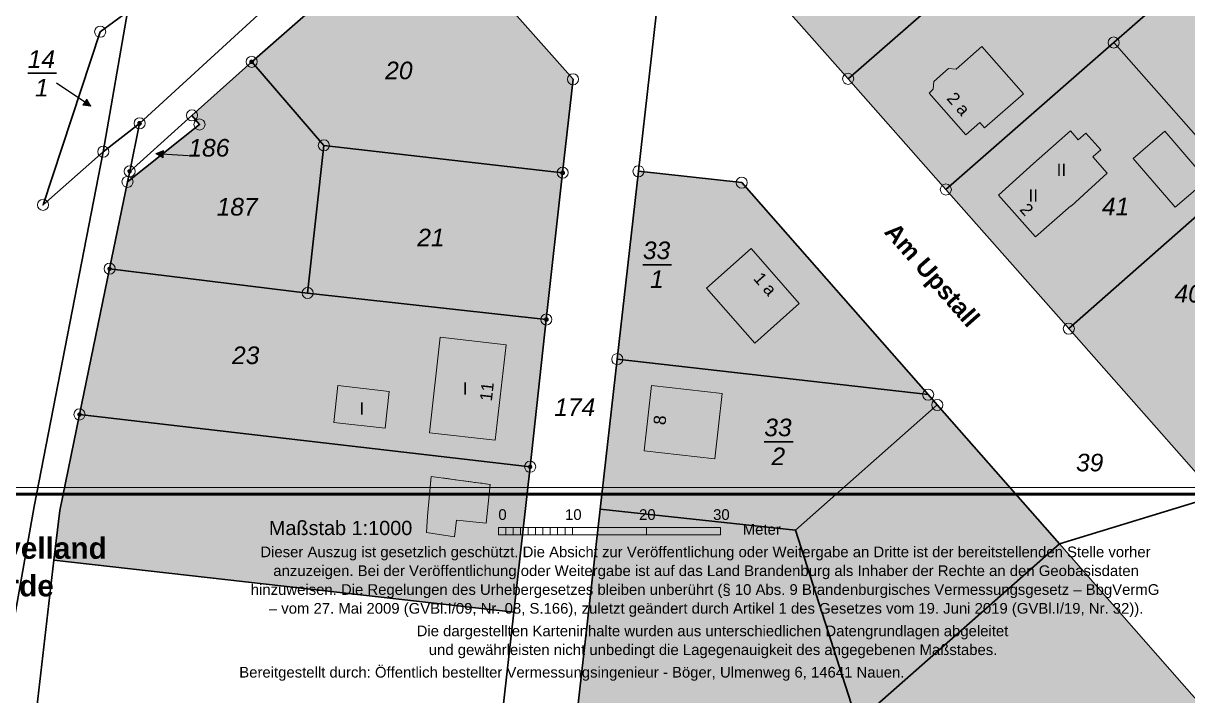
# Model space of a CAD drawing. Header units: inches. Extents: x -769 to 2065, y -580 to 2254.
# Drawn here: x 180.9 to 626.7, y 50.8 to 308 of the extents above; entities that cross this region are included whole.
import ezdxf

# ---------------------------------------------------------------- set-up
doc = ezdxf.new("R2010")
doc.units = ezdxf.units.IN
doc.header["$MEASUREMENT"] = 0
doc.layers.add('Layer 1', color=7, linetype='Continuous')

# ---------------------------------------------------------------- blocks, each defined once
blk = doc.blocks.new('block 3')
at = {"layer": 'Layer 1', "true_color": 0xfce0e0}
h = blk.add_hatch(color=254, dxfattribs=at)
h.dxf.hatch_style = 2
h.paths.add_polyline_path([(393.84, 403.19), (457.68, 459.46), (500.3, 496.78), (542.79, 534.32), (585.2, 571.87), (627.77, 609.44), (670.23, 646.9), (712.74, 684.39), (755.36, 721.76), (797.76, 759.21), (840.31, 796.83), (828.72, 295.38), (786.17, 257.92), (743.64, 220.46), (701.78, 183.59), (637.77, 127.25), (581.22, 191.21), (534.16, 244.43), (496.73, 286.76), (450.04, 339.58), (429.11, 363.27)])
h = blk.add_hatch(color=254, dxfattribs=at)
h.dxf.hatch_style = 2
h.paths.add_polyline_path([(245.51, 272.75), (268.38, 293.27), (334.29, 351.02), (391.42, 286.59), (387.43, 250.85), (381.17, 194.71), (374.98, 138.39), (202.45, 158.39), (213.96, 214.12), (220.83, 247.38), (248.4, 269.29)])
h = blk.add_hatch(color=254, dxfattribs=at)
h.dxf.hatch_style = 2
h.paths.add_polyline_path([(456.01, 247.05), (527.37, 165.97), (530.84, 162.02), (577.64, 108.85), (624.55, 55.56), (662.09, 12.98), (699.56, -29.4), (760.83, -99.64), (724.54, -105.14), (590.22, -125.31), (555.26, -130.81), (518.6, -136.18), (486.89, -139.26), (452.52, -139.11), (423.93, -134.31), (390.67, -126.31), (374.37, -120.73), (380.09, -70.15), (386.12, -16.89), (393.94, 52.31), (401.84, 122.18), (408.33, 179.53), (416.46, 251.42)])
at = {"layer": 'Layer 1', "true_color": 0xf2f4cb}
h = blk.add_hatch(color=7, dxfattribs=at)
h.dxf.hatch_style = 2
h.paths.add_polyline_path([(202.45, 158.39), (374.98, 138.39), (368.73, 82.72), (192.66, 102.69), (194.86, 121.66)])
at = {"layer": 'Layer 1', "lineweight": 0}
for points in [[(393.84, 403.19), (457.68, 459.46), (500.3, 496.78), (542.79, 534.32), (585.2, 571.87), (627.77, 609.44), (670.23, 646.9), (712.74, 684.39), (755.36, 721.76), (797.76, 759.21), (840.31, 796.83), (828.72, 295.38), (786.17, 257.92), (743.64, 220.46), (701.78, 183.59), (637.77, 127.25), (581.22, 191.21), (534.16, 244.43), (496.73, 286.76), (450.04, 339.58), (429.11, 363.27), (393.84, 403.19)], [(245.51, 272.75), (268.38, 293.27), (334.29, 351.02), (391.42, 286.59), (387.43, 250.85), (381.17, 194.71), (374.98, 138.39), (202.45, 158.39), (213.96, 214.12), (220.83, 247.38), (248.4, 269.29), (245.51, 272.75)], [(456.01, 247.05), (527.37, 165.97), (530.84, 162.02), (577.64, 108.85), (624.55, 55.56), (662.09, 12.98), (699.56, -29.4), (760.83, -99.64), (724.54, -105.14), (590.22, -125.31), (555.26, -130.81), (518.6, -136.18), (486.89, -139.26), (452.52, -139.11), (423.93, -134.31), (390.67, -126.31), (374.37, -120.73), (380.09, -70.15), (386.12, -16.89), (393.94, 52.31), (401.84, 122.18), (408.33, 179.53), (416.46, 251.42), (456.01, 247.05)], [(202.45, 158.39), (374.98, 138.39), (368.73, 82.72), (192.66, 102.69), (194.86, 121.66), (202.45, 158.39)]]:
    blk.add_lwpolyline(points, dxfattribs=at)
blk = doc.blocks.new('block 4')
at = {"layer": 'Layer 1', "color": 253, "lineweight": 18, "true_color": 0xb2b2b2}
for points in [[(345.38, 711.65), (322.95, 573.6), (320.23, 556.01), (260.58, 564), (237.08, 421.42), (228, 366.34), (221.66, 360.71), (225.72, 353.34), (220.2, 316.85), (220.82, 312.37), (211.54, 258.88), (185.12, 123.23), (158.09, -28.64)], [(833.64, 803.76), (805.94, 779.57), (700.24, 687.29), (591.34, 592.21), (485.02, 499.39), (385.43, 412.43), (377.16, 405.12), (294.9, 332.51), (270.8, 311.23), (225.45, 269.73), (211.54, 258.88), (220.82, 312.37), (225.23, 316.15), (270.04, 354.57), (292.14, 373.52), (345.88, 420.95), (463.06, 524.4), (567.71, 616.78), (675.43, 711.87), (780.21, 804.37), (800.68, 822.44), (811.61, 832.09), (833.64, 803.76)], [(393.84, 403.19), (457.68, 459.46), (500.3, 496.78), (542.79, 534.32), (585.2, 571.87), (627.77, 609.44), (670.23, 646.9), (712.74, 684.39), (755.36, 721.76), (797.76, 759.21), (840.31, 796.83), (828.72, 295.38), (786.17, 257.92), (743.64, 220.46), (701.78, 183.59), (637.77, 127.25), (581.22, 191.21), (534.16, 244.43), (496.73, 286.76), (450.04, 339.58), (429.11, 363.27), (393.84, 403.19)], [(416.46, 251.42), (408.33, 179.53), (401.84, 122.18), (393.94, 52.31), (386.12, -16.89)], [(362.34, 26.28), (368.73, 82.72), (374.98, 138.39), (381.17, 194.71), (387.43, 250.85), (391.42, 286.59), (334.29, 351.02), (268.38, 293.27), (245.51, 272.75), (221.66, 251.35), (225.45, 269.73), (270.8, 311.23), (294.9, 332.51), (377.16, 405.12), (385.43, 412.43), (393.84, 403.19), (429.11, 363.27), (416.46, 251.42)], [(530.84, 162.02), (527.37, 165.97), (456.01, 247.05), (416.46, 251.42), (429.11, 363.27), (450.04, 339.58), (496.73, 286.76), (534.16, 244.43), (581.22, 191.21), (637.77, 127.25), (577.64, 108.85), (530.84, 162.02)], [(245.51, 272.75), (268.38, 293.27), (334.29, 351.02), (391.42, 286.59), (387.43, 250.85), (381.17, 194.71), (374.98, 138.39), (202.45, 158.39), (213.96, 214.12), (220.83, 247.38), (248.4, 269.29), (245.51, 272.75)], [(221.66, 251.35), (245.51, 272.75), (248.4, 269.29), (220.83, 247.38), (221.66, 251.35)], [(194.86, 121.66), (192.66, 102.69), (186.14, 46.33), (179.63, -10.02), (176.67, -35.6), (158.09, -28.64), (185.12, 123.23), (211.54, 258.88), (225.45, 269.73), (221.66, 251.35), (220.83, 247.38), (213.96, 214.12), (202.45, 158.39), (194.86, 121.66)], [(456.01, 247.05), (527.37, 165.97), (530.84, 162.02), (577.64, 108.85), (624.55, 55.56), (662.09, 12.98), (699.56, -29.4), (760.83, -99.64), (724.54, -105.14), (590.22, -125.31), (555.26, -130.81), (518.6, -136.18), (486.89, -139.26), (452.52, -139.11), (423.93, -134.31), (390.67, -126.31), (374.37, -120.73), (380.09, -70.15), (386.12, -16.89), (393.94, 52.31), (401.84, 122.18), (408.33, 179.53), (416.46, 251.42), (456.01, 247.05)], [(202.45, 158.39), (374.98, 138.39), (368.73, 82.72), (192.66, 102.69), (194.86, 121.66), (202.45, 158.39)]]:
    blk.add_lwpolyline(points, dxfattribs=at)
blk = doc.blocks.new('block 10')
at = {"layer": 'Layer 1', "true_color": 0xb2b2b2}
h = blk.add_hatch(color=253, dxfattribs=at)
h.dxf.hatch_style = 2
h.paths.add_polyline_path([(547.9, 299.17), (563.87, 281.06), (549, 268.02), (547.14, 270.08), (541.79, 265.37), (527.7, 281.32), (529.32, 282.78), (529.52, 285.79), (535.12, 290.67), (538.04, 290.45)])
h = blk.add_hatch(color=253, dxfattribs=at)
h.dxf.hatch_style = 2
h.paths.add_polyline_path([(567.76, 254.32), (581.81, 266.88), (584.84, 263.45), (587.73, 266.01), (593.44, 259.6), (590.52, 257.03), (590.46, 256.92), (595.97, 250.69), (588.51, 243.96), (582.07, 238.07), (581.94, 238.22), (568.5, 226.31), (554.33, 242.3)])
at = {"layer": 'Layer 1', "true_color": 0xe5e5e5}
h = blk.add_hatch(color=254, dxfattribs=at)
h.dxf.hatch_style = 2
h.paths.add_polyline_path([(605.87, 256.34), (618.01, 266.75), (634.03, 248.04), (621.89, 237.64)])
at = {"layer": 'Layer 1', "true_color": 0xb2b2b2}
h = blk.add_hatch(color=253, dxfattribs=at)
h.dxf.hatch_style = 2
h.paths.add_polyline_path([(442.45, 206.75), (459.55, 221.89), (478.01, 200.82), (460.99, 185.63)])
h = blk.add_hatch(color=253, dxfattribs=at)
h.dxf.hatch_style = 2
h.paths.add_polyline_path([(340.53, 187.89), (365.75, 185), (361.65, 148.51), (336.41, 151.4)])
at = {"layer": 'Layer 1', "true_color": 0xe5e5e5}
h = blk.add_hatch(color=254, dxfattribs=at)
h.dxf.hatch_style = 2
h.paths.add_polyline_path([(301.37, 169.42), (321, 167.23), (319.46, 153.14), (299.8, 155.33)])
at = {"layer": 'Layer 1', "true_color": 0xb2b2b2}
h = blk.add_hatch(color=253, dxfattribs=at)
h.dxf.hatch_style = 2
h.paths.add_polyline_path([(418.67, 144.53), (421.51, 169.5), (448.56, 166.42), (445.72, 141.47)])
h = blk.add_hatch(color=253, dxfattribs=at)
h.dxf.hatch_style = 2
h.paths.add_polyline_path([(358.12, 116.77), (346.84, 117.93), (346.04, 111.56), (335.27, 113.28), (335.64, 119.49), (337.03, 134.66), (359.68, 131.62)])
at = {"layer": 'Layer 1', "lineweight": 0}
for points in [[(547.9, 299.17), (563.87, 281.06), (549, 268.02), (547.14, 270.08), (541.79, 265.37), (527.7, 281.32), (529.32, 282.78), (529.52, 285.79), (535.12, 290.67), (538.04, 290.45), (547.9, 299.17)], [(567.76, 254.32), (581.81, 266.88), (584.84, 263.45), (587.73, 266.01), (593.44, 259.6), (590.52, 257.03), (590.46, 256.92), (595.97, 250.69), (588.51, 243.96), (582.07, 238.07), (581.94, 238.22), (568.5, 226.31), (554.33, 242.3), (567.76, 254.32)], [(605.87, 256.34), (618.01, 266.75), (634.03, 248.04), (621.89, 237.64), (605.87, 256.34)], [(442.45, 206.75), (459.55, 221.89), (478.01, 200.82), (460.99, 185.63), (442.45, 206.75)], [(340.53, 187.89), (365.75, 185), (361.65, 148.51), (336.41, 151.4), (340.53, 187.89)], [(301.37, 169.42), (321, 167.23), (319.46, 153.14), (299.8, 155.33), (301.37, 169.42)], [(418.67, 144.53), (421.51, 169.5), (448.56, 166.42), (445.72, 141.47), (418.67, 144.53)], [(358.12, 116.77), (346.84, 117.93), (346.04, 111.56), (335.27, 113.28), (335.64, 119.49), (337.03, 134.66), (359.68, 131.62), (358.12, 116.77)]]:
    blk.add_lwpolyline(points, dxfattribs=at)
blk = doc.blocks.new('block 11')
at = {"layer": 'Layer 1', "color": 7, "lineweight": 18, "true_color": 0xffffff}
for points in [[(547.9, 299.17), (563.87, 281.06), (549, 268.02), (547.14, 270.08), (541.79, 265.37), (527.7, 281.32), (529.32, 282.78), (529.52, 285.79), (535.12, 290.67), (538.04, 290.45), (547.9, 299.17)], [(567.76, 254.32), (581.81, 266.88), (584.84, 263.45), (587.73, 266.01), (593.44, 259.6), (590.52, 257.03), (590.46, 256.92), (595.97, 250.69), (588.51, 243.96), (582.07, 238.07), (581.94, 238.22), (568.5, 226.31), (554.33, 242.3), (567.76, 254.32)], [(605.87, 256.34), (618.01, 266.75), (634.03, 248.04), (621.89, 237.64), (605.87, 256.34)], [(442.45, 206.75), (459.55, 221.89), (478.01, 200.82), (460.99, 185.63), (442.45, 206.75)], [(340.53, 187.89), (365.75, 185), (361.65, 148.51), (336.41, 151.4), (340.53, 187.89)], [(301.37, 169.42), (321, 167.23), (319.46, 153.14), (299.8, 155.33), (301.37, 169.42)], [(418.67, 144.53), (421.51, 169.5), (448.56, 166.42), (445.72, 141.47), (418.67, 144.53)], [(337.14, 134.64), (339.9, 134.27)], [(341.29, 134.09), (344.05, 133.72)], [(336.66, 130.6), (336.91, 133.38)], [(345.44, 133.53), (348.2, 133.16)], [(349.58, 132.98), (352.35, 132.61)], [(353.73, 132.42), (356.5, 132.05)], [(357.88, 131.87), (359.68, 131.62), (359.57, 130.65)]]:
    blk.add_lwpolyline(points, dxfattribs=at)
blk = doc.blocks.new('block 13')
at = {"layer": 'Layer 1', "color": 7, "true_color": 0xffffff, "attachment_point": 7}
for s, insert, char_height, rotation in [('\\fArialP61|b0|i0|c0|p34;\\W1;2 a', (534.14, 279.05), 4.7081, 311.3473), ('\\fArialP61|b0|i0|c0|p34;\\W1;2', (562.13, 236.63), 4.7081, 311.3473), ('\\fArialP61|b0|i0|c0|p34;\\W1;1 a', (460.15, 210.16), 4.7081, 311.3473), ('\\fArialP61|b0|i0|c0|p34;\\W1;11', (360.32, 163.26), 4.6941, 83.6599), ('\\fArialP61|b0|i0|c0|p34;\\W1;8', (426.84, 154.17), 4.6941, 83.6599)]:
    blk.add_mtext(s, dxfattribs=dict(at, insert=insert, char_height=char_height, rotation=rotation))
at = {"layer": 'Layer 1', "color": 7, "true_color": 0xffffff, "char_height": 4.7126, "attachment_point": 7}
for s, insert in [('\\fArialP61|b0|i0|c0|p34;\\W1;II', (576.56, 249.54)), ('\\fArialP61|b0|i0|c0|p34;\\W1;II', (565.79, 239.78)), ('\\fArialP61|b0|i0|c0|p34;\\W1;I', (349.18, 165.92)), ('\\fArialP61|b0|i0|c0|p34;\\W1;I', (309.66, 158.37))]:
    blk.add_mtext(s, dxfattribs=dict(at, insert=insert))
blk = doc.blocks.new('block 14')
at = {"layer": 'Layer 1', "color": 7, "true_color": 0xffffff, "insert": (508.69, 226.67), "char_height": 6.7259, "attachment_point": 7, "rotation": 311.3473}
blk.add_mtext('\\fArialP63|b1|i0|c0|p34;\\W1;Am Upstall', dxfattribs=at)
blk = doc.blocks.new('block 17')
at = {"layer": 'Layer 1', "true_color": 0xffffff}
h = blk.add_hatch(color=7, dxfattribs=at)
h.dxf.hatch_style = 2
h.paths.add_polyline_path([(205.26, 279.02), (206.81, 276.25), (203.67, 276.67)])
h = blk.add_hatch(color=7, dxfattribs=at)
h.dxf.hatch_style = 2
h.paths.add_polyline_path([(234.49, 256.57), (231.74, 258.15), (234.65, 259.38)])
at = {"layer": 'Layer 1', "color": 7, "lineweight": 35, "true_color": 0xffffff}
for points in [[(345.38, 711.65), (322.95, 573.6), (320.23, 556.01), (260.58, 564), (237.08, 421.42), (228, 366.34), (221.66, 360.71), (225.72, 353.34), (220.2, 316.85), (220.82, 312.37), (210.37, 304.76), (188.48, 238.56), (211.54, 258.88), (185.12, 123.23), (158.09, -28.64)], [(211.54, 258.88), (220.82, 312.37), (225.23, 316.15), (270.04, 354.57), (292.14, 373.52), (345.88, 420.95), (463.06, 524.4), (567.71, 616.78), (675.43, 711.87), (780.21, 804.37), (800.68, 822.44), (811.61, 832.09), (833.64, 803.76), (805.94, 779.57), (700.24, 687.29), (591.34, 592.21), (485.02, 499.39), (385.43, 412.43), (377.16, 405.12), (294.9, 332.51), (270.8, 311.23), (225.45, 269.73), (211.54, 258.88)], [(401.84, 122.18), (393.94, 52.31), (386.12, -16.89)], [(362.34, 26.28), (368.73, 82.72), (374.98, 138.39), (381.17, 194.71), (387.43, 250.85), (391.42, 286.59), (334.29, 351.02), (268.38, 293.27), (245.51, 272.75), (221.66, 251.35), (225.45, 269.73), (270.8, 311.23), (294.9, 332.51), (377.16, 405.12), (385.43, 412.43), (393.84, 403.19), (429.11, 363.27), (416.46, 251.42), (408.33, 179.53), (401.84, 122.18)], [(496.73, 286.76), (450.04, 339.58), (513.89, 395.72), (560.73, 342.61), (496.73, 286.76)], [(496.73, 286.76), (560.73, 342.61), (603.18, 380.09), (640.59, 337.55), (598.4, 300.64), (534.16, 244.43), (496.73, 286.76)], [(530.84, 162.02), (527.37, 165.97), (456.01, 247.05), (416.46, 251.42), (429.11, 363.27), (450.04, 339.58), (496.73, 286.76), (534.16, 244.43), (581.22, 191.21), (637.77, 127.25), (577.64, 108.85), (530.84, 162.02)], [(296, 261.32), (268.38, 293.27), (334.29, 351.02), (391.42, 286.59), (387.43, 250.85), (296, 261.32)], [(645.28, 247.56), (598.4, 300.64), (640.59, 337.55), (743.64, 220.46), (701.78, 183.59), (645.28, 247.56)], [(220.82, 312.37), (211.54, 258.88), (188.48, 238.56), (210.37, 304.76), (220.82, 312.37)], [(645.28, 247.56), (581.22, 191.21), (534.16, 244.43), (598.4, 300.64), (645.28, 247.56)], [(213.96, 214.12), (220.83, 247.38), (248.4, 269.29), (245.51, 272.75), (268.38, 293.27), (296, 261.32), (289.8, 204.84), (213.96, 214.12)], [(182.64, 288.88), (193.65, 288.88)], [(248.4, 269.29), (220.83, 247.38), (221.66, 251.35), (245.51, 272.75), (248.4, 269.29)], [(185.12, 123.23), (211.54, 258.88), (225.45, 269.73), (221.66, 251.35), (220.83, 247.38), (213.96, 214.12), (202.45, 158.39), (194.86, 121.66), (192.66, 102.69), (186.14, 46.33), (179.63, -10.02), (176.67, -35.6), (158.09, -28.64), (185.12, 123.23)], [(381.17, 194.71), (289.8, 204.84), (296, 261.32), (387.43, 250.85), (381.17, 194.71)], [(527.37, 165.97), (408.33, 179.53), (416.46, 251.42), (456.01, 247.05), (527.37, 165.97)], [(701.78, 183.59), (637.77, 127.25), (581.22, 191.21), (645.28, 247.56), (701.78, 183.59)], [(374.98, 138.39), (202.45, 158.39), (213.96, 214.12), (289.8, 204.84), (381.17, 194.71), (374.98, 138.39)], [(418.15, 215.62), (429.16, 215.62)], [(476.53, 114.08), (401.84, 122.18), (408.33, 179.53), (527.37, 165.97), (530.84, 162.02), (476.53, 114.08)], [(500.18, 40.75), (476.53, 114.08), (530.84, 162.02), (577.64, 108.85), (500.18, 40.75)], [(368.73, 82.72), (192.66, 102.69), (194.86, 121.66), (202.45, 158.39), (374.98, 138.39), (368.73, 82.72)], [(464.64, 147.87), (475.65, 147.87)]]:
    blk.add_lwpolyline(points, dxfattribs=at)
at = {"layer": 'Layer 1', "color": 7, "lineweight": 30, "true_color": 0xffffff}
for points in [[(206.81, 276.25), (193.65, 285.16)], [(231.74, 258.15), (244.14, 257.42)]]:
    blk.add_lwpolyline(points, dxfattribs=at)
at = {"layer": 'Layer 1', "lineweight": 0}
for points in [[(205.26, 279.02), (206.81, 276.25), (203.67, 276.67), (205.26, 279.02)], [(234.49, 256.57), (231.74, 258.15), (234.65, 259.38), (234.49, 256.57)]]:
    blk.add_lwpolyline(points, dxfattribs=at)
at = {"layer": 'Layer 1', "color": 7, "true_color": 0xffffff, "char_height": 6.7323, "attachment_point": 7}
for s, insert in [('\\fArialP62|b0|i1|c0|p34;\\W1;14', (182.64, 290.96)), ('\\fArialP62|b0|i1|c0|p34;\\W1;20', (319.5, 286.5)), ('\\fArialP62|b0|i1|c0|p34;\\W1;1', (185.4, 280.02)), ('\\fArialP62|b0|i1|c0|p34;\\W1;186', (244.14, 256.92)), ('\\fArialP62|b0|i1|c0|p34;\\W1;187', (254.97, 234.36)), ('\\fArialP62|b0|i1|c0|p34;\\W1;41', (593.9, 234.6)), ('\\fArialP62|b0|i1|c0|p34;\\W1;21', (331.77, 222.69)), ('\\fArialP62|b0|i1|c0|p34;\\W1;33', (418.15, 217.7)), ('\\fArialP62|b0|i1|c0|p34;\\W1;1', (420.9, 206.75)), ('\\fArialP62|b0|i1|c0|p34;\\W1;40', (621.68, 201.15)), ('\\fArialP62|b0|i1|c0|p34;\\W1;23', (260.86, 177.56)), ('\\fArialP62|b0|i1|c0|p34;\\W1;174', (384.21, 157.78)), ('\\fArialP62|b0|i1|c0|p34;\\W1;33', (464.64, 149.95)), ('\\fArialP62|b0|i1|c0|p34;\\W1;2', (467.39, 139)), ('\\fArialP62|b0|i1|c0|p34;\\W1;39', (583.98, 136.53))]:
    blk.add_mtext(s, dxfattribs=dict(at, insert=insert))
blk = doc.blocks.new('block 18')
at = {"layer": 'Layer 1', "true_color": 0xffffff}
h = blk.add_hatch(color=7, dxfattribs=at)
h.dxf.hatch_style = 2
edge = h.paths.add_edge_path()
edge.add_spline(control_points=[(269.09, 293.27), (269.09, 293.66), (268.77, 293.98), (268.38, 293.98), (267.99, 293.98), (267.67, 293.66), (267.67, 293.27), (267.67, 292.88), (267.99, 292.56), (268.38, 292.56), (268.77, 292.56), (269.09, 292.88), (269.09, 293.27)], knot_values=[0, 0, 0, 0, 1, 1, 1, 2, 2, 2, 3, 3, 3, 4, 4, 4, 4], degree=3, periodic=1)
h = blk.add_hatch(color=7, dxfattribs=at)
h.dxf.hatch_style = 2
edge = h.paths.add_edge_path()
edge.add_spline(control_points=[(226.16, 269.73), (226.16, 270.12), (225.84, 270.44), (225.45, 270.44), (225.06, 270.44), (224.74, 270.12), (224.74, 269.73), (224.74, 269.34), (225.06, 269.02), (225.45, 269.02), (225.84, 269.02), (226.16, 269.34), (226.16, 269.73)], knot_values=[0, 0, 0, 0, 1, 1, 1, 2, 2, 2, 3, 3, 3, 4, 4, 4, 4], degree=3, periodic=1)
h = blk.add_hatch(color=7, dxfattribs=at)
h.dxf.hatch_style = 2
edge = h.paths.add_edge_path()
edge.add_spline(control_points=[(222.36, 251.35), (222.36, 251.75), (222.05, 252.06), (221.66, 252.06), (221.26, 252.06), (220.95, 251.75), (220.95, 251.35), (220.95, 250.96), (221.26, 250.65), (221.66, 250.65), (222.05, 250.65), (222.36, 250.96), (222.36, 251.35)], knot_values=[0, 0, 0, 0, 1, 1, 1, 2, 2, 2, 3, 3, 3, 4, 4, 4, 4], degree=3, periodic=1)
h = blk.add_hatch(color=7, dxfattribs=at)
h.dxf.hatch_style = 2
edge = h.paths.add_edge_path()
edge.add_spline(control_points=[(388.14, 250.85), (388.14, 251.25), (387.82, 251.56), (387.43, 251.56), (387.04, 251.56), (386.72, 251.25), (386.72, 250.85), (386.72, 250.46), (387.04, 250.14), (387.43, 250.14), (387.82, 250.14), (388.14, 250.46), (388.14, 250.85)], knot_values=[0, 0, 0, 0, 1, 1, 1, 2, 2, 2, 3, 3, 3, 4, 4, 4, 4], degree=3, periodic=1)
h = blk.add_hatch(color=7, dxfattribs=at)
h.dxf.hatch_style = 2
edge = h.paths.add_edge_path()
edge.add_spline(control_points=[(214.67, 214.12), (214.67, 214.52), (214.35, 214.83), (213.96, 214.83), (213.57, 214.83), (213.25, 214.52), (213.25, 214.12), (213.25, 213.73), (213.57, 213.42), (213.96, 213.42), (214.35, 213.42), (214.67, 213.73), (214.67, 214.12)], knot_values=[0, 0, 0, 0, 1, 1, 1, 2, 2, 2, 3, 3, 3, 4, 4, 4, 4], degree=3, periodic=1)
h = blk.add_hatch(color=7, dxfattribs=at)
h.dxf.hatch_style = 2
edge = h.paths.add_edge_path()
edge.add_spline(control_points=[(381.88, 194.71), (381.88, 195.1), (381.57, 195.42), (381.17, 195.42), (380.78, 195.42), (380.47, 195.1), (380.47, 194.71), (380.47, 194.32), (380.78, 194), (381.17, 194), (381.57, 194), (381.88, 194.32), (381.88, 194.71)], knot_values=[0, 0, 0, 0, 1, 1, 1, 2, 2, 2, 3, 3, 3, 4, 4, 4, 4], degree=3, periodic=1)
h = blk.add_hatch(color=7, dxfattribs=at)
h.dxf.hatch_style = 2
edge = h.paths.add_edge_path()
edge.add_spline(control_points=[(203.16, 158.39), (203.16, 158.78), (202.84, 159.1), (202.45, 159.1), (202.06, 159.1), (201.74, 158.78), (201.74, 158.39), (201.74, 158), (202.06, 157.68), (202.45, 157.68), (202.84, 157.68), (203.16, 158), (203.16, 158.39)], knot_values=[0, 0, 0, 0, 1, 1, 1, 2, 2, 2, 3, 3, 3, 4, 4, 4, 4], degree=3, periodic=1)
h = blk.add_hatch(color=7, dxfattribs=at)
h.dxf.hatch_style = 2
edge = h.paths.add_edge_path()
edge.add_spline(control_points=[(375.69, 138.39), (375.69, 138.78), (375.37, 139.09), (374.98, 139.09), (374.59, 139.09), (374.27, 138.78), (374.27, 138.39), (374.27, 137.99), (374.59, 137.68), (374.98, 137.68), (375.37, 137.68), (375.69, 137.99), (375.69, 138.39)], knot_values=[0, 0, 0, 0, 1, 1, 1, 2, 2, 2, 3, 3, 3, 4, 4, 4, 4], degree=3, periodic=1)
at = {"layer": 'Layer 1', "lineweight": 0}
for points in [[(212.49, 304.76), (212.49, 305.94), (211.54, 306.89), (210.37, 306.89), (209.19, 306.89), (208.24, 305.94), (208.24, 304.76), (208.24, 303.59), (209.19, 302.64), (210.37, 302.64), (211.54, 302.64), (212.49, 303.59), (212.49, 304.76)], [(600.53, 300.64), (600.53, 301.82), (599.58, 302.77), (598.4, 302.77), (597.23, 302.77), (596.28, 301.82), (596.28, 300.64), (596.28, 299.47), (597.23, 298.52), (598.4, 298.52), (599.58, 298.52), (600.53, 299.47), (600.53, 300.64)], [(270.51, 293.27), (270.51, 294.44), (269.55, 295.39), (268.38, 295.39), (267.21, 295.39), (266.25, 294.44), (266.25, 293.27), (266.25, 292.09), (267.21, 291.14), (268.38, 291.14), (269.55, 291.14), (270.51, 292.09), (270.51, 293.27)], [(269.09, 293.27), (269.09, 293.66), (268.77, 293.98), (268.38, 293.98), (267.99, 293.98), (267.67, 293.66), (267.67, 293.27), (267.67, 292.88), (267.99, 292.56), (268.38, 292.56), (268.77, 292.56), (269.09, 292.88), (269.09, 293.27)], [(393.54, 286.59), (393.54, 287.77), (392.59, 288.72), (391.42, 288.72), (390.24, 288.72), (389.29, 287.77), (389.29, 286.59), (389.29, 285.42), (390.24, 284.47), (391.42, 284.47), (392.59, 284.47), (393.54, 285.42), (393.54, 286.59)], [(498.86, 286.76), (498.86, 287.94), (497.91, 288.89), (496.73, 288.89), (495.56, 288.89), (494.61, 287.94), (494.61, 286.76), (494.61, 285.59), (495.56, 284.64), (496.73, 284.64), (497.91, 284.64), (498.86, 285.59), (498.86, 286.76)], [(247.63, 272.75), (247.63, 273.93), (246.68, 274.88), (245.51, 274.88), (244.33, 274.88), (243.38, 273.93), (243.38, 272.75), (243.38, 271.58), (244.33, 270.63), (245.51, 270.63), (246.68, 270.63), (247.63, 271.58), (247.63, 272.75)], [(227.58, 269.73), (227.58, 270.9), (226.63, 271.86), (225.45, 271.86), (224.28, 271.86), (223.33, 270.9), (223.33, 269.73), (223.33, 268.56), (224.28, 267.6), (225.45, 267.6), (226.63, 267.6), (227.58, 268.56), (227.58, 269.73)], [(226.16, 269.73), (226.16, 270.12), (225.84, 270.44), (225.45, 270.44), (225.06, 270.44), (224.74, 270.12), (224.74, 269.73), (224.74, 269.34), (225.06, 269.02), (225.45, 269.02), (225.84, 269.02), (226.16, 269.34), (226.16, 269.73)], [(250.52, 269.29), (250.52, 270.47), (249.57, 271.42), (248.4, 271.42), (247.22, 271.42), (246.27, 270.47), (246.27, 269.29), (246.27, 268.12), (247.22, 267.17), (248.4, 267.17), (249.57, 267.17), (250.52, 268.12), (250.52, 269.29)], [(298.13, 261.32), (298.13, 262.49), (297.18, 263.44), (296, 263.44), (294.83, 263.44), (293.88, 262.49), (293.88, 261.32), (293.88, 260.13), (294.83, 259.19), (296, 259.19), (297.18, 259.19), (298.13, 260.13), (298.13, 261.32)], [(213.67, 258.88), (213.67, 260.06), (212.72, 261), (211.54, 261), (210.37, 261), (209.42, 260.06), (209.42, 258.88), (209.42, 257.71), (210.37, 256.75), (211.54, 256.75), (212.72, 256.75), (213.67, 257.71), (213.67, 258.88)], [(223.78, 251.35), (223.78, 252.54), (222.83, 253.49), (221.66, 253.49), (220.48, 253.49), (219.53, 252.54), (219.53, 251.35), (219.53, 250.18), (220.48, 249.23), (221.66, 249.23), (222.83, 249.23), (223.78, 250.18), (223.78, 251.35)], [(222.36, 251.35), (222.36, 251.75), (222.05, 252.06), (221.66, 252.06), (221.26, 252.06), (220.95, 251.75), (220.95, 251.35), (220.95, 250.96), (221.26, 250.65), (221.66, 250.65), (222.05, 250.65), (222.36, 250.96), (222.36, 251.35)], [(389.56, 250.85), (389.56, 252.02), (388.61, 252.99), (387.43, 252.99), (386.26, 252.99), (385.31, 252.02), (385.31, 250.85), (385.31, 249.68), (386.26, 248.72), (387.43, 248.72), (388.61, 248.72), (389.56, 249.68), (389.56, 250.85)], [(388.14, 250.85), (388.14, 251.25), (387.82, 251.56), (387.43, 251.56), (387.04, 251.56), (386.72, 251.25), (386.72, 250.85), (386.72, 250.46), (387.04, 250.14), (387.43, 250.14), (387.82, 250.14), (388.14, 250.46), (388.14, 250.85)], [(418.59, 251.42), (418.59, 252.58), (417.64, 253.54), (416.46, 253.54), (415.29, 253.54), (414.34, 252.58), (414.34, 251.42), (414.34, 250.23), (415.29, 249.29), (416.46, 249.29), (417.64, 249.29), (418.59, 250.23), (418.59, 251.42)], [(222.96, 247.38), (222.96, 248.54), (222.01, 249.5), (220.83, 249.5), (219.66, 249.5), (218.71, 248.54), (218.71, 247.38), (218.71, 246.19), (219.66, 245.24), (220.83, 245.24), (222.01, 245.24), (222.96, 246.19), (222.96, 247.38)], [(458.13, 247.05), (458.13, 248.22), (457.18, 249.17), (456.01, 249.17), (454.83, 249.17), (453.88, 248.22), (453.88, 247.05), (453.88, 245.88), (454.83, 244.92), (456.01, 244.92), (457.18, 244.92), (458.13, 245.88), (458.13, 247.05)], [(536.28, 244.43), (536.28, 245.6), (535.33, 246.56), (534.16, 246.56), (532.98, 246.56), (532.03, 245.6), (532.03, 244.43), (532.03, 243.26), (532.98, 242.3), (534.16, 242.3), (535.33, 242.3), (536.28, 243.26), (536.28, 244.43)], [(190.61, 238.56), (190.61, 239.74), (189.66, 240.69), (188.48, 240.69), (187.31, 240.69), (186.36, 239.74), (186.36, 238.56), (186.36, 237.39), (187.31, 236.44), (188.48, 236.44), (189.66, 236.44), (190.61, 237.39), (190.61, 238.56)], [(216.09, 214.12), (216.09, 215.3), (215.14, 216.25), (213.96, 216.25), (212.79, 216.25), (211.84, 215.3), (211.84, 214.12), (211.84, 212.95), (212.79, 212), (213.96, 212), (215.14, 212), (216.09, 212.95), (216.09, 214.12)], [(214.67, 214.12), (214.67, 214.52), (214.35, 214.83), (213.96, 214.83), (213.57, 214.83), (213.25, 214.52), (213.25, 214.12), (213.25, 213.73), (213.57, 213.42), (213.96, 213.42), (214.35, 213.42), (214.67, 213.73), (214.67, 214.12)], [(291.92, 204.84), (291.92, 206.01), (290.97, 206.96), (289.8, 206.96), (288.62, 206.96), (287.67, 206.01), (287.67, 204.84), (287.67, 203.66), (288.62, 202.71), (289.8, 202.71), (290.97, 202.71), (291.92, 203.66), (291.92, 204.84)], [(383.3, 194.71), (383.3, 195.88), (382.35, 196.83), (381.17, 196.83), (380, 196.83), (379.05, 195.88), (379.05, 194.71), (379.05, 193.53), (380, 192.58), (381.17, 192.58), (382.35, 192.58), (383.3, 193.53), (383.3, 194.71)], [(381.88, 194.71), (381.88, 195.1), (381.57, 195.42), (381.17, 195.42), (380.78, 195.42), (380.47, 195.1), (380.47, 194.71), (380.47, 194.32), (380.78, 194), (381.17, 194), (381.57, 194), (381.88, 194.32), (381.88, 194.71)], [(583.34, 191.21), (583.34, 192.39), (582.39, 193.34), (581.22, 193.34), (580.04, 193.34), (579.09, 192.39), (579.09, 191.21), (579.09, 190.04), (580.04, 189.09), (581.22, 189.09), (582.39, 189.09), (583.34, 190.04), (583.34, 191.21)], [(410.46, 179.53), (410.46, 180.7), (409.5, 181.65), (408.33, 181.65), (407.16, 181.65), (406.2, 180.7), (406.2, 179.53), (406.2, 178.35), (407.16, 177.4), (408.33, 177.4), (409.5, 177.4), (410.46, 178.35), (410.46, 179.53)], [(529.49, 165.97), (529.49, 167.15), (528.54, 168.1), (527.37, 168.1), (526.19, 168.1), (525.24, 167.15), (525.24, 165.97), (525.24, 164.8), (526.19, 163.85), (527.37, 163.85), (528.54, 163.85), (529.49, 164.8), (529.49, 165.97)], [(204.57, 158.39), (204.57, 159.56), (203.62, 160.52), (202.45, 160.52), (201.27, 160.52), (200.32, 159.56), (200.32, 158.39), (200.32, 157.22), (201.27, 156.26), (202.45, 156.26), (203.62, 156.26), (204.57, 157.22), (204.57, 158.39)], [(532.97, 162.02), (532.97, 163.19), (532.02, 164.15), (530.84, 164.15), (529.67, 164.15), (528.72, 163.19), (528.72, 162.02), (528.72, 160.85), (529.67, 159.89), (530.84, 159.89), (532.02, 159.89), (532.97, 160.85), (532.97, 162.02)], [(203.16, 158.39), (203.16, 158.78), (202.84, 159.1), (202.45, 159.1), (202.06, 159.1), (201.74, 158.78), (201.74, 158.39), (201.74, 158), (202.06, 157.68), (202.45, 157.68), (202.84, 157.68), (203.16, 158), (203.16, 158.39)], [(377.11, 138.39), (377.11, 139.56), (376.16, 140.51), (374.98, 140.51), (373.81, 140.51), (372.86, 139.56), (372.86, 138.39), (372.86, 137.21), (373.81, 136.26), (374.98, 136.26), (376.16, 136.26), (377.11, 137.21), (377.11, 138.39)], [(375.69, 138.39), (375.69, 138.78), (375.37, 139.09), (374.98, 139.09), (374.59, 139.09), (374.27, 138.78), (374.27, 138.39), (374.27, 137.99), (374.59, 137.68), (374.98, 137.68), (375.37, 137.68), (375.69, 137.99), (375.69, 138.39)]]:
    blk.add_open_spline(points, degree=3, knots=[0, 0, 0, 0, 1, 1, 1, 2, 2, 2, 3, 3, 3, 4, 4, 4, 4], dxfattribs=at)
at = {"layer": 'Layer 1', "color": 7, "lineweight": 18, "true_color": 0xffffff}
for points in [[(212.49, 304.76), (212.49, 305.94), (211.54, 306.89), (210.37, 306.89), (209.19, 306.89), (208.24, 305.94), (208.24, 304.76), (208.24, 303.59), (209.19, 302.64), (210.37, 302.64), (211.54, 302.64), (212.49, 303.59), (212.49, 304.76)], [(600.53, 300.64), (600.53, 301.82), (599.58, 302.77), (598.4, 302.77), (597.23, 302.77), (596.28, 301.82), (596.28, 300.64), (596.28, 299.47), (597.23, 298.52), (598.4, 298.52), (599.58, 298.52), (600.53, 299.47), (600.53, 300.64)], [(393.54, 286.59), (393.54, 287.77), (392.59, 288.72), (391.42, 288.72), (390.24, 288.72), (389.29, 287.77), (389.29, 286.59), (389.29, 285.42), (390.24, 284.47), (391.42, 284.47), (392.59, 284.47), (393.54, 285.42), (393.54, 286.59)], [(498.86, 286.76), (498.86, 287.94), (497.91, 288.89), (496.73, 288.89), (495.56, 288.89), (494.61, 287.94), (494.61, 286.76), (494.61, 285.59), (495.56, 284.64), (496.73, 284.64), (497.91, 284.64), (498.86, 285.59), (498.86, 286.76)], [(247.63, 272.75), (247.63, 273.93), (246.68, 274.88), (245.51, 274.88), (244.33, 274.88), (243.38, 273.93), (243.38, 272.75), (243.38, 271.58), (244.33, 270.63), (245.51, 270.63), (246.68, 270.63), (247.63, 271.58), (247.63, 272.75)], [(250.52, 269.29), (250.52, 270.47), (249.57, 271.42), (248.4, 271.42), (247.22, 271.42), (246.27, 270.47), (246.27, 269.29), (246.27, 268.12), (247.22, 267.17), (248.4, 267.17), (249.57, 267.17), (250.52, 268.12), (250.52, 269.29)], [(298.13, 261.32), (298.13, 262.49), (297.18, 263.44), (296, 263.44), (294.83, 263.44), (293.88, 262.49), (293.88, 261.32), (293.88, 260.13), (294.83, 259.19), (296, 259.19), (297.18, 259.19), (298.13, 260.13), (298.13, 261.32)], [(213.67, 258.88), (213.67, 260.06), (212.72, 261), (211.54, 261), (210.37, 261), (209.42, 260.06), (209.42, 258.88), (209.42, 257.71), (210.37, 256.75), (211.54, 256.75), (212.72, 256.75), (213.67, 257.71), (213.67, 258.88)], [(418.59, 251.42), (418.59, 252.58), (417.64, 253.54), (416.46, 253.54), (415.29, 253.54), (414.34, 252.58), (414.34, 251.42), (414.34, 250.23), (415.29, 249.29), (416.46, 249.29), (417.64, 249.29), (418.59, 250.23), (418.59, 251.42)], [(222.96, 247.38), (222.96, 248.54), (222.01, 249.5), (220.83, 249.5), (219.66, 249.5), (218.71, 248.54), (218.71, 247.38), (218.71, 246.19), (219.66, 245.24), (220.83, 245.24), (222.01, 245.24), (222.96, 246.19), (222.96, 247.38)], [(458.13, 247.05), (458.13, 248.22), (457.18, 249.17), (456.01, 249.17), (454.83, 249.17), (453.88, 248.22), (453.88, 247.05), (453.88, 245.88), (454.83, 244.92), (456.01, 244.92), (457.18, 244.92), (458.13, 245.88), (458.13, 247.05)], [(536.28, 244.43), (536.28, 245.6), (535.33, 246.56), (534.16, 246.56), (532.98, 246.56), (532.03, 245.6), (532.03, 244.43), (532.03, 243.26), (532.98, 242.3), (534.16, 242.3), (535.33, 242.3), (536.28, 243.26), (536.28, 244.43)], [(190.61, 238.56), (190.61, 239.74), (189.66, 240.69), (188.48, 240.69), (187.31, 240.69), (186.36, 239.74), (186.36, 238.56), (186.36, 237.39), (187.31, 236.44), (188.48, 236.44), (189.66, 236.44), (190.61, 237.39), (190.61, 238.56)], [(291.92, 204.84), (291.92, 206.01), (290.97, 206.96), (289.8, 206.96), (288.62, 206.96), (287.67, 206.01), (287.67, 204.84), (287.67, 203.66), (288.62, 202.71), (289.8, 202.71), (290.97, 202.71), (291.92, 203.66), (291.92, 204.84)], [(583.34, 191.21), (583.34, 192.39), (582.39, 193.34), (581.22, 193.34), (580.04, 193.34), (579.09, 192.39), (579.09, 191.21), (579.09, 190.04), (580.04, 189.09), (581.22, 189.09), (582.39, 189.09), (583.34, 190.04), (583.34, 191.21)], [(410.46, 179.53), (410.46, 180.7), (409.5, 181.65), (408.33, 181.65), (407.16, 181.65), (406.2, 180.7), (406.2, 179.53), (406.2, 178.35), (407.16, 177.4), (408.33, 177.4), (409.5, 177.4), (410.46, 178.35), (410.46, 179.53)], [(529.49, 165.97), (529.49, 167.15), (528.54, 168.1), (527.37, 168.1), (526.19, 168.1), (525.24, 167.15), (525.24, 165.97), (525.24, 164.8), (526.19, 163.85), (527.37, 163.85), (528.54, 163.85), (529.49, 164.8), (529.49, 165.97)], [(532.97, 162.02), (532.97, 163.19), (532.02, 164.15), (530.84, 164.15), (529.67, 164.15), (528.72, 163.19), (528.72, 162.02), (528.72, 160.85), (529.67, 159.89), (530.84, 159.89), (532.02, 159.89), (532.97, 160.85), (532.97, 162.02)]]:
    blk.add_open_spline(points, degree=3, knots=[0, 0, 0, 0, 1, 1, 1, 2, 2, 2, 3, 3, 3, 4, 4, 4, 4], dxfattribs=at)
blk = doc.blocks.new('block 2')
at = {"layer": 'Layer 1', "lineweight": 0}
blk.add_lwpolyline([(28.35, 130.4), (813.57, 130.4), (813.57, 1133.91), (28.35, 1133.91), (28.35, 130.4)], dxfattribs=at)
at = {"layer": 'Layer 1'}
for name in ['block 3', 'block 4', 'block 10', 'block 11', 'block 13', 'block 14', 'block 17', 'block 18']:
    blk.add_blockref(name, (0, 0), dxfattribs=at)
blk = doc.blocks.new('block 24')
at = {"layer": 'Layer 1', "lineweight": 0}
blk.add_lwpolyline([(28.35, 127.56), (813.54, 127.56), (813.54, 0), (28.35, 0), (28.35, 127.56)], dxfattribs=at)
blk.add_lwpolyline([(28.35, 127.56), (813.54, 127.56), (813.54, 0), (28.35, 0), (28.35, 127.56)], dxfattribs=at)
blk = doc.blocks.new('block 25')
at = {"layer": 'Layer 1', "lineweight": 0}
blk.add_lwpolyline([(28.35, 128.26), (813.54, 128.26), (813.54, 127.56), (28.35, 127.56), (28.35, 128.26)], dxfattribs=at)
at = {"layer": 'Layer 1', "color": 7, "lineweight": 25, "true_color": 0xffffff}
blk.add_lwpolyline([(28.35, 127.91), (813.54, 127.91)], dxfattribs=at)

msp = doc.modelspace()

# ---------------------------------------------------------------- linework, layer by layer
at = {"layer": 'Layer 1', "color": 7, "lineweight": 18, "true_color": 0xffffff}
for points in [[(362.83, 115.17), (447.87, 115.17), (447.87, 112.33), (362.83, 112.33), (362.83, 115.17)], [(365.67, 115.17), (365.67, 112.33)], [(368.5, 115.17), (368.5, 112.33)], [(371.34, 115.17), (371.34, 112.33)], [(374.17, 115.17), (374.17, 112.33)], [(377.01, 115.17), (377.01, 112.33)], [(379.84, 115.17), (379.84, 112.33)], [(382.68, 115.17), (382.68, 112.33)], [(385.51, 115.17), (385.51, 112.33)], [(388.35, 115.17), (388.35, 112.33)], [(391.18, 115.17), (391.18, 112.33)], [(419.53, 115.17), (419.53, 112.33)]]:
    msp.add_lwpolyline(points, dxfattribs=at)

# ---------------------------------------------------------------- block references
at = {"layer": 'Layer 1'}
for name in ['block 2', 'block 25', 'block 24']:
    msp.add_blockref(name, (0, 0), dxfattribs=at)

# ---------------------------------------------------------------- texts
at = {"layer": 'Layer 1', "color": 7, "true_color": 0xffffff, "attachment_point": 7}
for s, insert, char_height in [('\\fArialP61|b0|i0|c0|p34;\\W1;0', (362.83, 118), 4.08), ('\\fArialP61|b0|i0|c0|p34;\\W1;10', (388.35, 118), 4.08), ('\\fArialP61|b0|i0|c0|p34;\\W1;20', (416.69, 118), 4.08), ('\\fArialP61|b0|i0|c0|p34;\\W1;30', (445.04, 118), 4.08), ('\\fArialP61|b0|i0|c0|p34;\\W1;Maßstab 1:1000', (274.96, 112.18), 5.44), ('\\fArialP61|b0|i0|c0|p34;\\W1;Meter', (456.38, 112.33), 4.08), ('\\fArialP63|b1|i0|c0|p34;\\W1;Landkreis Havelland', (102.05, 103.08), 8.16), ('\\fArialP61|b0|i0|c0|p34;\\W1;Dieser Auszug ist gesetzlich geschützt. Die Absicht zur Veröffentlichung oder Weitergabe an Dritte ist der bereitstellenden Stelle vorher', (271.69, 102.56), 4.08), ('\\fArialP61|b0|i0|c0|p34;\\W1;anzuzeigen. Bei der Veröffentlichung oder Weitergabe ist auf das Land Brandenburg als Inhaber der Rechte an den Geobasisdaten', (276.65, 95.36), 4.08), ('\\fArialP63|b1|i0|c0|p34;\\W1;Katasterbehörde', (102.05, 88.68), 8.16), ('\\fArialP61|b0|i0|c0|p34;\\W1;hinzuweisen. Die Regelungen des Urhebergesetzes bleiben unberührt (§ 10 Abs. 9 Brandenburgisches Vermessungsgesetz – BbgVermG', (268.03, 88.16), 4.08), ('\\fArialP61|b0|i0|c0|p34;\\W1;– vom 27. Mai 2009 (GVBl.I/09, Nr. 08, S.166), zuletzt geändert durch Artikel 1 des Gesetzes vom 19. Juni 2019 (GVBl.I/19, Nr. 32)).', (274.95, 80.96), 4.08), ('\\fArialP61|b0|i0|c0|p34;\\W1;Die dargestellten Karteninhalte wurden aus unterschiedlichen Datengrundlagen abgeleitet', (331.53, 72.34), 4.08), ('\\fArialP61|b0|i0|c0|p34;\\W1;und gewährleisten nicht unbedingt die Lagegenauigkeit des angegebenen Maßstabes.', (336.19, 65.14), 4.08), ('\\fArialP61|b0|i0|c0|p34;\\W1;Bereitgestellt durch: Öffentlich bestellter Vermessungsingenieur - Böger, Ulmenweg 6, 14641 Nauen.', (263.62, 56.53), 4.08)]:
    msp.add_mtext(s, dxfattribs=dict(at, insert=insert, char_height=char_height))

doc.saveas('drawing.dxf')
